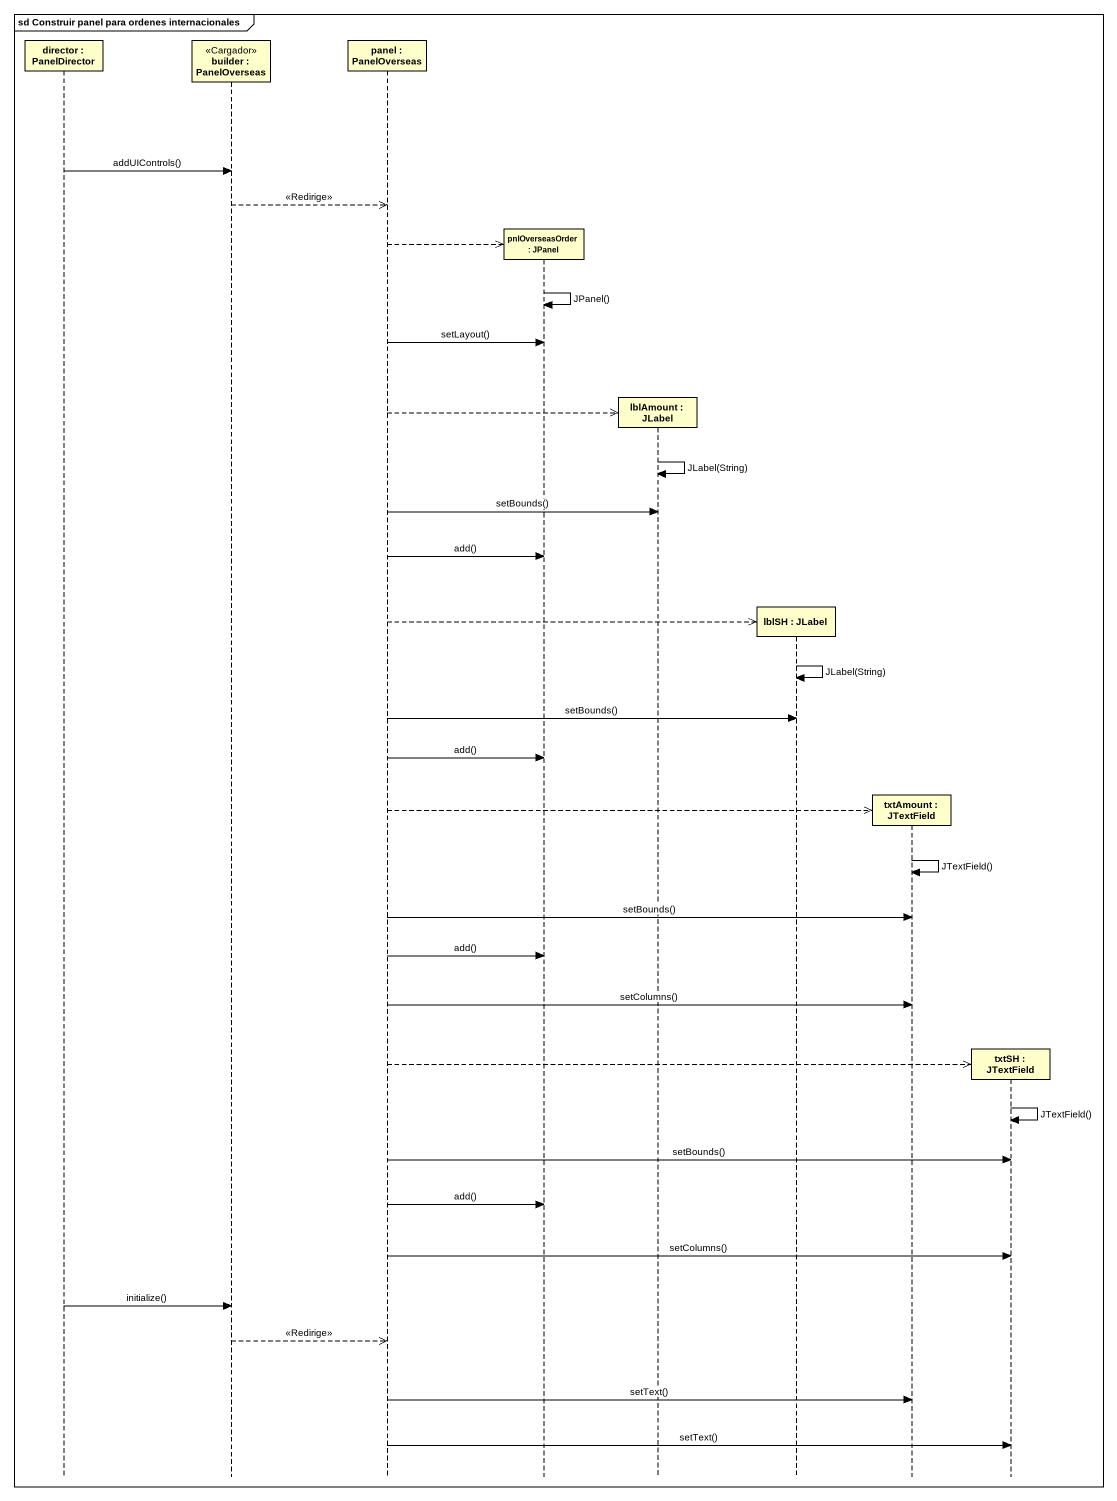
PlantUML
@startuml
mainframe sd Construir panel para ordenes internacionales
hide footbox
participant "director : PanelDirector" as director
participant "builder : PanelOverseas" as builder <<Cargador>>
participant "panel : PanelOverseas" as panel
participant "pnlOverseasOrder : JPanel" as pnlOverseasOrder
participant "lblAmount : JLabel" as lblAmount
participant "lblSH : JLabel" as lblSH
participant "txtAmount : JTextField" as txtAmount
participant "txtSH : JTextField" as txtSH

director -> builder : addUIControls()
builder -->> panel : <<Redirige>>
panel -->> pnlOverseasOrder **
pnlOverseasOrder -> pnlOverseasOrder : JPanel()
panel -> pnlOverseasOrder : setLayout()
panel -->> lblAmount **
lblAmount -> lblAmount : JLabel(String)
panel -> lblAmount : setBounds()
panel -> pnlOverseasOrder : add()
panel -->> lblSH **
lblSH -> lblSH : JLabel(String)
panel -> lblSH : setBounds()
panel -> pnlOverseasOrder : add()
panel -->> txtAmount **
txtAmount -> txtAmount : JTextField()
panel -> txtAmount : setBounds()
panel -> pnlOverseasOrder : add()
panel -> txtAmount : setColumns()
panel -->> txtSH **
txtSH -> txtSH : JTextField()
panel -> txtSH : setBounds()
panel -> pnlOverseasOrder : add()
panel -> txtSH : setColumns()
director -> builder : initialize()
builder -->> panel : <<Redirige>>
panel -> txtAmount : setText()
panel -> txtSH : setText()
@enduml
